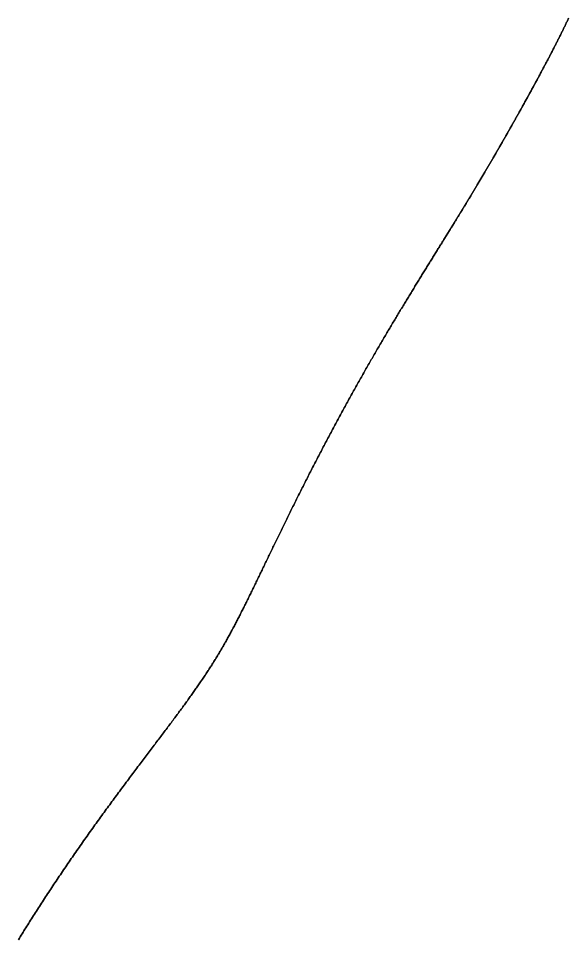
# Model space of a CAD drawing. Header units: inches. Extents: x 130170 to 284068, y 377793 to 804530.
# Drawn here: x 250210.6 to 250253.7, y 750987 to 751059.1 of the extents above; entities that cross this region are included whole.
import ezdxf

# ---------------------------------------------------------------- set-up
doc = ezdxf.new("R2010")
doc.units = ezdxf.units.IN
doc.header["$MEASUREMENT"] = 0
doc.layers.add('muni_il', color=7, linetype='Continuous')

msp = doc.modelspace()

# ---------------------------------------------------------------- linework, layer by layer
at = {"layer": 'muni_il'}
for points in [[(250253.652, 751059.154), (250253.623, 751059.091), (250253.593, 751059.029), (250253.563, 751058.966), (250253.533, 751058.903), (250253.503, 751058.841), (250253.473, 751058.778), (250253.442, 751058.715), (250253.412, 751058.652), (250253.382, 751058.589), (250253.351, 751058.526), (250253.32, 751058.463), (250253.289, 751058.4), (250253.259, 751058.337), (250253.228, 751058.274), (250253.196, 751058.211), (250253.165, 751058.148), (250253.134, 751058.084), (250253.103, 751058.021), (250253.071, 751057.957), (250253.04, 751057.894), (250253.008, 751057.83), (250252.976, 751057.767), (250252.945, 751057.703), (250252.913, 751057.64), (250252.881, 751057.576), (250252.849, 751057.512), (250252.816, 751057.448), (250252.784, 751057.384), (250252.752, 751057.32), (250252.719, 751057.257), (250252.687, 751057.193), (250252.654, 751057.128), (250252.622, 751057.064), (250252.589, 751057), (250252.556, 751056.936), (250252.523, 751056.872), (250252.49, 751056.807), (250252.457, 751056.743), (250252.424, 751056.679), (250252.391, 751056.614), (250252.357, 751056.55), (250252.324, 751056.485), (250252.29, 751056.421), (250252.257, 751056.356), (250252.223, 751056.291), (250252.189, 751056.226), (250252.156, 751056.162), (250252.122, 751056.097), (250252.088, 751056.032), (250252.054, 751055.967), (250252.02, 751055.902), (250251.986, 751055.837), (250251.951, 751055.772), (250251.917, 751055.707), (250251.883, 751055.642), (250251.848, 751055.577), (250251.814, 751055.512), (250251.779, 751055.446), (250251.745, 751055.381), (250251.71, 751055.316), (250251.675, 751055.25), (250251.64, 751055.185), (250251.605, 751055.119), (250251.57, 751055.054), (250251.535, 751054.988), (250251.5, 751054.923), (250251.465, 751054.857), (250251.43, 751054.792), (250251.395, 751054.726), (250251.36, 751054.66), (250251.324, 751054.595), (250251.289, 751054.529), (250251.253, 751054.463), (250251.218, 751054.397), (250251.182, 751054.331), (250251.147, 751054.266), (250251.111, 751054.2), (250251.075, 751054.134), (250251.039, 751054.068), (250251.003, 751054.002), (250250.968, 751053.936), (250250.932, 751053.869), (250250.896, 751053.803), (250250.86, 751053.737), (250250.823, 751053.671), (250250.787, 751053.605), (250250.751, 751053.539), (250250.715, 751053.473), (250250.679, 751053.406), (250250.642, 751053.34), (250250.606, 751053.274), (250250.57, 751053.208), (250250.533, 751053.141), (250250.497, 751053.075), (250250.46, 751053.009), (250250.424, 751052.942), (250250.387, 751052.876), (250250.35, 751052.809), (250250.314, 751052.743), (250250.277, 751052.677), (250250.24, 751052.61), (250250.203, 751052.544), (250250.167, 751052.477), (250250.13, 751052.411), (250250.093, 751052.344), (250250.056, 751052.278), (250250.019, 751052.211), (250249.982, 751052.145), (250249.945, 751052.078), (250249.908, 751052.012), (250249.871, 751051.945), (250249.834, 751051.878), (250249.797, 751051.812), (250249.759, 751051.745), (250249.722, 751051.679), (250249.685, 751051.612), (250249.648, 751051.546), (250249.61, 751051.479), (250249.573, 751051.413), (250249.536, 751051.346), (250249.498, 751051.279), (250249.461, 751051.213), (250249.423, 751051.146), (250249.386, 751051.08), (250249.348, 751051.013), (250249.311, 751050.946), (250249.273, 751050.88), (250249.236, 751050.813), (250249.198, 751050.747), (250249.161, 751050.68), (250249.123, 751050.614), (250249.085, 751050.547), (250249.048, 751050.481), (250249.01, 751050.414), (250248.972, 751050.348), (250248.934, 751050.281), (250248.897, 751050.215), (250248.859, 751050.148), (250248.821, 751050.082), (250248.783, 751050.015), (250248.745, 751049.949), (250248.707, 751049.882), (250248.669, 751049.816), (250248.632, 751049.749), (250248.593, 751049.683), (250248.556, 751049.616), (250248.518, 751049.55), (250248.48, 751049.484), (250248.441, 751049.417), (250248.403, 751049.351), (250248.365, 751049.284), (250248.327, 751049.218), (250248.289, 751049.152), (250248.251, 751049.085), (250248.213, 751049.019), (250248.175, 751048.953), (250248.136, 751048.887), (250248.098, 751048.82), (250248.06, 751048.754), (250248.021, 751048.688), (250247.983, 751048.622), (250247.945, 751048.555), (250247.906, 751048.489), (250247.868, 751048.423), (250247.83, 751048.357), (250247.791, 751048.29), (250247.753, 751048.224), (250247.714, 751048.158), (250247.676, 751048.092), (250247.637, 751048.026), (250247.599, 751047.96), (250247.56, 751047.894), (250247.522, 751047.827), (250247.483, 751047.761), (250247.444, 751047.695), (250247.406, 751047.629), (250247.367, 751047.563), (250247.328, 751047.497), (250247.29, 751047.431), (250247.251, 751047.365), (250247.212, 751047.299), (250247.173, 751047.233), (250247.134, 751047.167), (250247.095, 751047.101), (250247.056, 751047.035), (250247.017, 751046.968), (250246.978, 751046.903), (250246.939, 751046.836), (250246.9, 751046.77), (250246.861, 751046.704), (250246.822, 751046.638), (250246.783, 751046.572), (250246.743, 751046.506), (250246.704, 751046.44), (250246.665, 751046.374), (250246.626, 751046.308), (250246.586, 751046.242), (250246.547, 751046.176), (250246.507, 751046.109), (250246.468, 751046.043), (250246.428, 751045.977), (250246.389, 751045.911), (250246.349, 751045.845), (250246.31, 751045.778), (250246.27, 751045.712), (250246.23, 751045.646), (250246.19, 751045.58), (250246.15, 751045.513), (250246.11, 751045.447), (250246.071, 751045.38), (250246.031, 751045.314), (250245.99, 751045.248), (250245.95, 751045.181), (250245.91, 751045.114), (250245.87, 751045.048), (250245.83, 751044.981), (250245.789, 751044.915), (250245.749, 751044.848), (250245.708, 751044.781), (250245.668, 751044.714), (250245.627, 751044.647), (250245.587, 751044.58), (250245.546, 751044.513), (250245.505, 751044.446), (250245.464, 751044.379), (250245.423, 751044.312), (250245.383, 751044.245), (250245.341, 751044.178), (250245.3, 751044.11), (250245.259, 751044.043), (250245.218, 751043.975), (250245.177, 751043.908), (250245.135, 751043.84), (250245.094, 751043.772), (250245.052, 751043.704), (250245.01, 751043.636), (250244.969, 751043.568), (250244.927, 751043.5), (250244.885, 751043.432), (250244.843, 751043.364), (250244.801, 751043.295), (250244.759, 751043.227), (250244.717, 751043.158), (250244.674, 751043.089), (250244.632, 751043.021), (250244.589, 751042.952), (250244.547, 751042.883), (250244.504, 751042.813), (250244.461, 751042.744), (250244.418, 751042.675), (250244.376, 751042.605), (250244.332, 751042.535), (250244.289, 751042.465), (250244.246, 751042.395), (250244.203, 751042.325), (250244.159, 751042.255), (250244.116, 751042.185), (250244.072, 751042.114), (250244.028, 751042.043), (250243.984, 751041.972), (250243.94, 751041.901), (250243.896, 751041.83), (250243.852, 751041.759), (250243.808, 751041.687), (250243.763, 751041.615), (250243.719, 751041.543), (250243.674, 751041.471), (250243.629, 751041.399), (250243.584, 751041.327), (250243.539, 751041.254), (250243.494, 751041.181), (250243.449, 751041.108), (250243.403, 751041.035), (250243.358, 751040.962), (250243.312, 751040.888), (250243.266, 751040.814), (250243.22, 751040.74), (250243.174, 751040.666), (250243.128, 751040.592), (250243.082, 751040.517), (250243.036, 751040.442), (250242.989, 751040.367), (250242.942, 751040.292), (250242.895, 751040.216), (250242.849, 751040.14), (250242.801, 751040.064), (250242.754, 751039.988), (250242.707, 751039.911), (250242.659, 751039.835), (250242.612, 751039.758), (250242.564, 751039.68), (250242.516, 751039.603), (250242.468, 751039.525), (250242.42, 751039.447), (250242.371, 751039.369), (250242.323, 751039.29), (250242.274, 751039.211), (250242.225, 751039.132), (250242.176, 751039.053), (250242.127, 751038.973), (250242.078, 751038.894), (250242.029, 751038.813), (250241.979, 751038.733), (250241.929, 751038.652), (250241.88, 751038.571), (250241.83, 751038.49), (250241.78, 751038.408), (250241.729, 751038.326), (250241.679, 751038.244), (250241.628, 751038.162), (250241.577, 751038.079), (250241.527, 751037.996), (250241.476, 751037.912), (250241.424, 751037.829), (250241.373, 751037.745), (250241.322, 751037.66), (250241.27, 751037.576), (250241.218, 751037.491), (250241.166, 751037.405), (250241.114, 751037.32), (250241.062, 751037.234), (250241.009, 751037.148), (250240.957, 751037.061), (250240.904, 751036.974), (250240.851, 751036.887), (250240.798, 751036.799), (250240.745, 751036.712), (250240.692, 751036.623), (250240.638, 751036.535), (250240.585, 751036.446), (250240.531, 751036.357), (250240.477, 751036.267), (250240.423, 751036.178), (250240.369, 751036.087), (250240.314, 751035.997), (250240.26, 751035.906), (250240.205, 751035.815), (250240.15, 751035.723), (250240.096, 751035.631), (250240.04, 751035.539), (250239.985, 751035.447), (250239.93, 751035.354), (250239.874, 751035.261), (250239.819, 751035.167), (250239.763, 751035.073), (250239.707, 751034.979), (250239.651, 751034.884), (250239.595, 751034.789), (250239.538, 751034.694), (250239.482, 751034.599), (250239.425, 751034.503), (250239.368, 751034.406), (250239.311, 751034.31), (250239.254, 751034.213), (250239.197, 751034.115), (250239.14, 751034.018), (250239.082, 751033.92), (250239.025, 751033.822), (250238.967, 751033.723), (250238.91, 751033.624), (250238.852, 751033.525), (250238.794, 751033.425), (250238.736, 751033.325), (250238.677, 751033.225), (250238.619, 751033.125), (250238.561, 751033.024), (250238.502, 751032.922), (250238.443, 751032.821), (250238.384, 751032.719), (250238.326, 751032.617), (250238.267, 751032.514), (250238.207, 751032.412), (250238.148, 751032.308), (250238.089, 751032.205), (250238.03, 751032.101), (250237.97, 751031.997), (250237.911, 751031.893), (250237.851, 751031.788), (250237.791, 751031.683), (250237.731, 751031.578), (250237.671, 751031.473), (250237.611, 751031.367), (250237.551, 751031.261), (250237.491, 751031.155), (250237.431, 751031.048), (250237.371, 751030.941), (250237.31, 751030.834), (250237.25, 751030.727), (250237.189, 751030.619), (250237.129, 751030.511), (250237.068, 751030.403), (250237.008, 751030.294), (250236.947, 751030.185), (250236.886, 751030.077), (250236.826, 751029.967), (250236.765, 751029.858), (250236.704, 751029.748), (250236.643, 751029.638), (250236.582, 751029.528), (250236.521, 751029.418), (250236.46, 751029.308), (250236.399, 751029.197), (250236.338, 751029.086), (250236.277, 751028.975), (250236.216, 751028.863), (250236.155, 751028.752), (250236.094, 751028.64), (250236.032, 751028.528), (250235.971, 751028.416), (250235.91, 751028.304), (250235.849, 751028.191), (250235.788, 751028.079), (250235.727, 751027.966), (250235.666, 751027.853), (250235.605, 751027.74), (250235.544, 751027.627), (250235.482, 751027.514), (250235.421, 751027.4), (250235.36, 751027.287), (250235.299, 751027.173), (250235.239, 751027.059), (250235.178, 751026.945), (250235.117, 751026.831), (250235.056, 751026.717), (250234.995, 751026.603), (250234.934, 751026.489), (250234.874, 751026.374), (250234.813, 751026.26), (250234.752, 751026.145), (250234.692, 751026.031), (250234.631, 751025.916), (250234.571, 751025.802), (250234.51, 751025.687), (250234.45, 751025.572), (250234.39, 751025.457), (250234.33, 751025.342), (250234.27, 751025.228), (250234.21, 751025.113), (250234.15, 751024.998), (250234.09, 751024.883), (250234.031, 751024.768), (250233.971, 751024.653), (250233.911, 751024.539), (250233.852, 751024.424), (250233.793, 751024.309), (250233.733, 751024.194), (250233.674, 751024.08), (250233.615, 751023.965), (250233.556, 751023.851), (250233.498, 751023.736), (250233.439, 751023.622), (250233.38, 751023.507), (250233.322, 751023.393), (250233.264, 751023.279), (250233.206, 751023.165), (250233.148, 751023.051), (250233.09, 751022.937), (250233.032, 751022.823), (250232.975, 751022.709), (250232.917, 751022.596), (250232.86, 751022.482), (250232.803, 751022.369), (250232.746, 751022.256), (250232.689, 751022.143), (250232.632, 751022.03), (250232.575, 751021.918), (250232.519, 751021.805), (250232.463, 751021.693), (250232.407, 751021.58), (250232.351, 751021.468), (250232.295, 751021.357), (250232.239, 751021.245), (250232.184, 751021.134), (250232.129, 751021.023), (250232.074, 751020.912), (250232.019, 751020.801), (250231.964, 751020.69), (250231.91, 751020.58), (250231.855, 751020.47), (250231.801, 751020.36), (250231.747, 751020.251), (250231.693, 751020.141), (250231.639, 751020.032), (250231.586, 751019.924), (250231.533, 751019.815), (250231.48, 751019.707), (250231.427, 751019.599), (250231.374, 751019.491), (250231.321, 751019.384), (250231.269, 751019.277), (250231.217, 751019.17), (250231.165, 751019.063), (250231.113, 751018.957), (250231.062, 751018.851), (250231.01, 751018.746), (250230.959, 751018.64), (250230.908, 751018.535), (250230.858, 751018.431), (250230.807, 751018.326), (250230.757, 751018.222), (250230.706, 751018.119), (250230.656, 751018.015), (250230.607, 751017.913), (250230.557, 751017.81), (250230.508, 751017.708), (250230.459, 751017.606), (250230.41, 751017.504), (250230.361, 751017.403), (250230.312, 751017.302), (250230.264, 751017.202), (250230.215, 751017.102), (250230.167, 751017.002), (250230.12, 751016.903), (250230.072, 751016.804), (250230.024, 751016.705), (250229.977, 751016.607), (250229.93, 751016.509), (250229.883, 751016.411), (250229.836, 751016.314), (250229.79, 751016.218), (250229.744, 751016.121), (250229.697, 751016.026), (250229.651, 751015.93), (250229.606, 751015.835), (250229.56, 751015.74), (250229.515, 751015.646), (250229.469, 751015.552), (250229.424, 751015.458), (250229.379, 751015.365), (250229.334, 751015.272), (250229.29, 751015.18), (250229.245, 751015.088), (250229.201, 751014.997), (250229.157, 751014.905), (250229.113, 751014.815), (250229.069, 751014.724), (250229.026, 751014.634), (250228.982, 751014.545), (250228.939, 751014.455), (250228.896, 751014.367), (250228.852, 751014.278), (250228.809, 751014.19), (250228.767, 751014.102), (250228.724, 751014.015), (250228.681, 751013.928), (250228.639, 751013.842), (250228.597, 751013.756), (250228.554, 751013.67), (250228.512, 751013.585), (250228.47, 751013.5), (250228.429, 751013.415), (250228.387, 751013.331), (250228.345, 751013.247), (250228.304, 751013.163), (250228.262, 751013.08), (250228.221, 751012.997), (250228.179, 751012.915), (250228.138, 751012.833), (250228.097, 751012.751), (250228.056, 751012.67), (250228.015, 751012.589), (250227.974, 751012.508), (250227.933, 751012.427), (250227.892, 751012.347), (250227.851, 751012.267), (250227.81, 751012.188), (250227.77, 751012.109), (250227.729, 751012.03), (250227.688, 751011.951), (250227.648, 751011.873), (250227.607, 751011.795), (250227.566, 751011.717), (250227.526, 751011.64), (250227.485, 751011.563), (250227.445, 751011.486), (250227.404, 751011.41), (250227.363, 751011.333), (250227.323, 751011.257), (250227.282, 751011.181), (250227.241, 751011.106), (250227.201, 751011.03), (250227.16, 751010.955), (250227.119, 751010.88), (250227.078, 751010.806), (250227.037, 751010.731), (250226.996, 751010.657), (250226.955, 751010.583), (250226.914, 751010.509), (250226.873, 751010.435), (250226.832, 751010.361), (250226.79, 751010.288), (250226.749, 751010.215), (250226.707, 751010.141), (250226.666, 751010.068), (250226.624, 751009.996), (250226.582, 751009.923), (250226.54, 751009.85), (250226.498, 751009.778), (250226.455, 751009.705), (250226.413, 751009.633), (250226.37, 751009.56), (250226.328, 751009.488), (250226.285, 751009.416), (250226.242, 751009.344), (250226.198, 751009.272), (250226.155, 751009.2), (250226.111, 751009.128), (250226.067, 751009.056), (250226.023, 751008.984), (250225.979, 751008.912), (250225.935, 751008.84), (250225.89, 751008.768), (250225.845, 751008.696), (250225.8, 751008.624), (250225.755, 751008.552), (250225.709, 751008.48), (250225.663, 751008.408), (250225.617, 751008.336), (250225.571, 751008.264), (250225.524, 751008.191), (250225.478, 751008.119), (250225.431, 751008.046), (250225.383, 751007.973), (250225.335, 751007.9), (250225.287, 751007.827), (250225.239, 751007.754), (250225.191, 751007.681), (250225.142, 751007.607), (250225.093, 751007.534), (250225.043, 751007.46), (250224.993, 751007.386), (250224.943, 751007.312), (250224.893, 751007.237), (250224.842, 751007.163), (250224.791, 751007.088), (250224.739, 751007.013), (250224.687, 751006.938), (250224.635, 751006.862), (250224.582, 751006.786), (250224.529, 751006.71), (250224.476, 751006.634), (250224.422, 751006.557), (250224.368, 751006.48), (250224.314, 751006.403), (250224.259, 751006.325), (250224.204, 751006.247), (250224.148, 751006.169), (250224.092, 751006.09), (250224.036, 751006.011), (250223.979, 751005.932), (250223.922, 751005.852), (250223.864, 751005.772), (250223.806, 751005.692), (250223.747, 751005.611), (250223.688, 751005.53), (250223.629, 751005.448), (250223.569, 751005.366), (250223.509, 751005.284), (250223.448, 751005.201), (250223.387, 751005.118), (250223.326, 751005.034), (250223.264, 751004.95), (250223.201, 751004.865), (250223.139, 751004.78), (250223.075, 751004.695), (250223.012, 751004.609), (250222.947, 751004.522), (250222.883, 751004.435), (250222.818, 751004.348), (250222.752, 751004.26), (250222.686, 751004.172), (250222.62, 751004.083), (250222.553, 751003.993), (250222.486, 751003.903), (250222.418, 751003.813), (250222.35, 751003.722), (250222.281, 751003.631), (250222.212, 751003.539), (250222.142, 751003.446), (250222.072, 751003.353), (250222.002, 751003.26), (250221.931, 751003.165), (250221.86, 751003.071), (250221.788, 751002.976), (250221.716, 751002.88), (250221.643, 751002.784), (250221.57, 751002.687), (250221.496, 751002.589), (250221.422, 751002.491), (250221.348, 751002.393), (250221.273, 751002.294), (250221.198, 751002.195), (250221.122, 751002.094), (250221.046, 751001.994), (250220.969, 751001.893), (250220.893, 751001.791), (250220.815, 751001.688), (250220.737, 751001.586), (250220.659, 751001.482), (250220.581, 751001.378), (250220.502, 751001.274), (250220.423, 751001.169), (250220.343, 751001.063), (250220.263, 751000.957), (250220.183, 751000.85), (250220.102, 751000.743), (250220.021, 751000.635), (250219.939, 751000.527), (250219.858, 751000.418), (250219.775, 751000.309), (250219.693, 751000.199), (250219.61, 751000.089), (250219.527, 750999.978), (250219.444, 750999.866), (250219.36, 750999.755), (250219.276, 750999.642), (250219.192, 750999.529), (250219.107, 750999.416), (250219.022, 750999.302), (250218.937, 750999.188), (250218.852, 750999.073), (250218.766, 750998.958), (250218.681, 750998.842), (250218.594, 750998.726), (250218.508, 750998.61), (250218.422, 750998.493), (250218.335, 750998.376), (250218.248, 750998.258), (250218.161, 750998.14), (250218.073, 750998.021), (250217.986, 750997.902), (250217.898, 750997.783), (250217.811, 750997.663), (250217.723, 750997.543), (250217.635, 750997.423), (250217.547, 750997.302), (250217.458, 750997.181), (250217.37, 750997.059), (250217.281, 750996.938), (250217.193, 750996.816), (250217.104, 750996.693), (250217.015, 750996.571), (250216.927, 750996.448), (250216.838, 750996.324), (250216.749, 750996.201), (250216.66, 750996.077), (250216.571, 750995.953), (250216.482, 750995.829), (250216.394, 750995.705), (250216.305, 750995.58), (250216.216, 750995.456), (250216.127, 750995.331), (250216.038, 750995.206), (250215.95, 750995.08), (250215.861, 750994.955), (250215.772, 750994.83), (250215.684, 750994.704), (250215.595, 750994.578), (250215.507, 750994.452), (250215.419, 750994.327), (250215.331, 750994.201), (250215.243, 750994.074), (250215.155, 750993.948), (250215.067, 750993.822), (250214.98, 750993.696), (250214.892, 750993.57), (250214.805, 750993.443), (250214.718, 750993.317), (250214.631, 750993.191), (250214.545, 750993.065), (250214.458, 750992.939), (250214.372, 750992.812), (250214.286, 750992.686), (250214.2, 750992.56), (250214.115, 750992.434), (250214.03, 750992.308), (250213.945, 750992.183), (250213.86, 750992.057), (250213.775, 750991.931), (250213.691, 750991.806), (250213.607, 750991.681), (250213.523, 750991.556), (250213.44, 750991.43), (250213.357, 750991.306), (250213.274, 750991.181), (250213.191, 750991.056), (250213.109, 750990.932), (250213.027, 750990.808), (250212.946, 750990.684), (250212.864, 750990.56), (250212.783, 750990.436), (250212.703, 750990.313), (250212.622, 750990.19), (250212.542, 750990.067), (250212.463, 750989.944), (250212.383, 750989.822), (250212.304, 750989.7), (250212.226, 750989.578), (250212.147, 750989.457), (250212.069, 750989.335), (250211.992, 750989.214), (250211.915, 750989.093), (250211.838, 750988.973), (250211.761, 750988.852), (250211.685, 750988.732), (250211.609, 750988.613), (250211.533, 750988.493), (250211.458, 750988.374), (250211.383, 750988.255), (250211.308, 750988.137), (250211.234, 750988.018), (250211.16, 750987.9), (250211.086, 750987.783), (250211.013, 750987.665), (250210.94, 750987.548), (250210.867, 750987.432), (250210.794, 750987.315), (250210.722, 750987.199), (250210.65, 750987.083), (250210.579, 750986.967)], [(250210.579, 750986.967), (250210.65, 750987.083), (250210.722, 750987.199), (250210.794, 750987.315), (250210.867, 750987.432), (250210.94, 750987.548), (250211.013, 750987.665), (250211.086, 750987.783), (250211.16, 750987.9), (250211.234, 750988.018), (250211.308, 750988.137), (250211.383, 750988.255), (250211.458, 750988.374), (250211.533, 750988.493), (250211.609, 750988.613), (250211.685, 750988.732), (250211.761, 750988.852), (250211.838, 750988.973), (250211.915, 750989.093), (250211.992, 750989.214), (250212.069, 750989.335), (250212.147, 750989.457), (250212.226, 750989.578), (250212.304, 750989.7), (250212.383, 750989.822), (250212.463, 750989.944), (250212.542, 750990.067), (250212.622, 750990.19), (250212.703, 750990.313), (250212.783, 750990.436), (250212.864, 750990.56), (250212.946, 750990.684), (250213.027, 750990.808), (250213.109, 750990.932), (250213.191, 750991.056), (250213.274, 750991.181), (250213.357, 750991.306), (250213.44, 750991.43), (250213.523, 750991.556), (250213.607, 750991.681), (250213.691, 750991.806), (250213.775, 750991.931), (250213.86, 750992.057), (250213.945, 750992.183), (250214.03, 750992.308), (250214.115, 750992.434), (250214.2, 750992.56), (250214.286, 750992.686), (250214.372, 750992.812), (250214.458, 750992.939), (250214.545, 750993.065), (250214.631, 750993.191), (250214.718, 750993.317), (250214.805, 750993.443), (250214.892, 750993.57), (250214.98, 750993.696), (250215.067, 750993.822), (250215.155, 750993.948), (250215.243, 750994.074), (250215.331, 750994.201), (250215.419, 750994.327), (250215.507, 750994.452), (250215.595, 750994.578), (250215.684, 750994.704), (250215.772, 750994.83), (250215.861, 750994.955), (250215.95, 750995.08), (250216.038, 750995.206), (250216.127, 750995.331), (250216.216, 750995.456), (250216.305, 750995.58), (250216.394, 750995.705), (250216.482, 750995.829), (250216.571, 750995.953), (250216.66, 750996.077), (250216.749, 750996.201), (250216.838, 750996.324), (250216.927, 750996.448), (250217.015, 750996.571), (250217.104, 750996.693), (250217.193, 750996.816), (250217.281, 750996.938), (250217.37, 750997.059), (250217.458, 750997.181), (250217.547, 750997.302), (250217.635, 750997.423), (250217.723, 750997.543), (250217.811, 750997.663), (250217.898, 750997.783), (250217.986, 750997.902), (250218.073, 750998.021), (250218.161, 750998.14), (250218.248, 750998.258), (250218.335, 750998.376), (250218.422, 750998.493), (250218.508, 750998.61), (250218.594, 750998.726), (250218.681, 750998.842), (250218.766, 750998.958), (250218.852, 750999.073), (250218.937, 750999.188), (250219.022, 750999.302), (250219.107, 750999.416), (250219.192, 750999.529), (250219.276, 750999.642), (250219.36, 750999.755), (250219.444, 750999.866), (250219.527, 750999.978), (250219.61, 751000.089), (250219.693, 751000.199), (250219.775, 751000.309), (250219.858, 751000.418), (250219.939, 751000.527), (250220.021, 751000.635), (250220.102, 751000.743), (250220.183, 751000.85), (250220.263, 751000.957), (250220.343, 751001.063), (250220.423, 751001.169), (250220.502, 751001.274), (250220.581, 751001.378), (250220.659, 751001.482), (250220.737, 751001.586), (250220.815, 751001.688), (250220.893, 751001.791), (250220.969, 751001.893), (250221.046, 751001.994), (250221.122, 751002.094), (250221.198, 751002.195), (250221.273, 751002.294), (250221.348, 751002.393), (250221.422, 751002.491), (250221.496, 751002.589), (250221.57, 751002.687), (250221.643, 751002.784), (250221.716, 751002.88), (250221.788, 751002.976), (250221.86, 751003.071), (250221.931, 751003.165), (250222.002, 751003.26), (250222.072, 751003.353), (250222.142, 751003.446), (250222.212, 751003.539), (250222.281, 751003.631), (250222.35, 751003.722), (250222.418, 751003.813), (250222.486, 751003.903), (250222.553, 751003.993), (250222.62, 751004.083), (250222.686, 751004.172), (250222.752, 751004.26), (250222.818, 751004.348), (250222.883, 751004.435), (250222.947, 751004.522), (250223.012, 751004.609), (250223.075, 751004.695), (250223.139, 751004.78), (250223.201, 751004.865), (250223.264, 751004.95), (250223.326, 751005.034), (250223.387, 751005.118), (250223.448, 751005.201), (250223.509, 751005.284), (250223.569, 751005.366), (250223.629, 751005.448), (250223.688, 751005.53), (250223.747, 751005.611), (250223.806, 751005.692), (250223.864, 751005.772), (250223.922, 751005.852), (250223.979, 751005.932), (250224.036, 751006.011), (250224.092, 751006.09), (250224.148, 751006.169), (250224.204, 751006.247), (250224.259, 751006.325), (250224.314, 751006.403), (250224.368, 751006.48), (250224.422, 751006.557), (250224.476, 751006.634), (250224.529, 751006.71), (250224.582, 751006.786), (250224.635, 751006.862), (250224.687, 751006.938), (250224.739, 751007.013), (250224.791, 751007.088), (250224.842, 751007.163), (250224.893, 751007.237), (250224.943, 751007.312), (250224.993, 751007.386), (250225.043, 751007.46), (250225.093, 751007.534), (250225.142, 751007.607), (250225.191, 751007.681), (250225.239, 751007.754), (250225.287, 751007.827), (250225.335, 751007.9), (250225.383, 751007.973), (250225.431, 751008.046), (250225.478, 751008.119), (250225.524, 751008.191), (250225.571, 751008.264), (250225.617, 751008.336), (250225.663, 751008.408), (250225.709, 751008.48), (250225.755, 751008.552), (250225.8, 751008.624), (250225.845, 751008.696), (250225.89, 751008.768), (250225.935, 751008.84), (250225.979, 751008.912), (250226.023, 751008.984), (250226.067, 751009.056), (250226.111, 751009.128), (250226.155, 751009.2), (250226.198, 751009.272), (250226.242, 751009.344), (250226.285, 751009.416), (250226.328, 751009.488), (250226.37, 751009.56), (250226.413, 751009.633), (250226.455, 751009.705), (250226.498, 751009.778), (250226.54, 751009.85), (250226.582, 751009.923), (250226.624, 751009.996), (250226.666, 751010.068), (250226.707, 751010.141), (250226.749, 751010.215), (250226.79, 751010.288), (250226.832, 751010.361), (250226.873, 751010.435), (250226.914, 751010.509), (250226.955, 751010.583), (250226.996, 751010.657), (250227.037, 751010.731), (250227.078, 751010.806), (250227.119, 751010.88), (250227.16, 751010.955), (250227.201, 751011.03), (250227.241, 751011.106), (250227.282, 751011.181), (250227.323, 751011.257), (250227.363, 751011.333), (250227.404, 751011.41), (250227.445, 751011.486), (250227.485, 751011.563), (250227.526, 751011.64), (250227.566, 751011.717), (250227.607, 751011.795), (250227.648, 751011.873), (250227.688, 751011.951), (250227.729, 751012.03), (250227.77, 751012.109), (250227.81, 751012.188), (250227.851, 751012.267), (250227.892, 751012.347), (250227.933, 751012.427), (250227.974, 751012.508), (250228.015, 751012.589), (250228.056, 751012.67), (250228.097, 751012.751), (250228.138, 751012.833), (250228.179, 751012.915), (250228.221, 751012.997), (250228.262, 751013.08), (250228.304, 751013.163), (250228.345, 751013.247), (250228.387, 751013.331), (250228.429, 751013.415), (250228.47, 751013.5), (250228.512, 751013.585), (250228.554, 751013.67), (250228.597, 751013.756), (250228.639, 751013.842), (250228.681, 751013.928), (250228.724, 751014.015), (250228.767, 751014.102), (250228.809, 751014.19), (250228.852, 751014.278), (250228.896, 751014.367), (250228.939, 751014.455), (250228.982, 751014.545), (250229.026, 751014.634), (250229.069, 751014.724), (250229.113, 751014.815), (250229.157, 751014.905), (250229.201, 751014.997), (250229.245, 751015.088), (250229.29, 751015.18), (250229.334, 751015.272), (250229.379, 751015.365), (250229.424, 751015.458), (250229.469, 751015.552), (250229.515, 751015.646), (250229.56, 751015.74), (250229.606, 751015.835), (250229.651, 751015.93), (250229.697, 751016.026), (250229.744, 751016.121), (250229.79, 751016.218), (250229.836, 751016.314), (250229.883, 751016.411), (250229.93, 751016.509), (250229.977, 751016.607), (250230.024, 751016.705), (250230.072, 751016.804), (250230.12, 751016.903), (250230.167, 751017.002), (250230.215, 751017.102), (250230.264, 751017.202), (250230.312, 751017.302), (250230.361, 751017.403), (250230.41, 751017.504), (250230.459, 751017.606), (250230.508, 751017.708), (250230.557, 751017.81), (250230.607, 751017.913), (250230.656, 751018.015), (250230.706, 751018.119), (250230.757, 751018.222), (250230.807, 751018.326), (250230.858, 751018.431), (250230.908, 751018.535), (250230.959, 751018.64), (250231.01, 751018.746), (250231.062, 751018.851), (250231.113, 751018.957), (250231.165, 751019.063), (250231.217, 751019.17), (250231.269, 751019.277), (250231.321, 751019.384), (250231.374, 751019.491), (250231.427, 751019.599), (250231.48, 751019.707), (250231.533, 751019.815), (250231.586, 751019.924), (250231.639, 751020.032), (250231.693, 751020.141), (250231.747, 751020.251), (250231.801, 751020.36), (250231.855, 751020.47), (250231.91, 751020.58), (250231.964, 751020.69), (250232.019, 751020.801), (250232.074, 751020.912), (250232.129, 751021.023), (250232.184, 751021.134), (250232.239, 751021.245), (250232.295, 751021.357), (250232.351, 751021.468), (250232.407, 751021.58), (250232.463, 751021.693), (250232.519, 751021.805), (250232.575, 751021.918), (250232.632, 751022.03), (250232.689, 751022.143), (250232.746, 751022.256), (250232.803, 751022.369), (250232.86, 751022.482), (250232.917, 751022.596), (250232.975, 751022.709), (250233.032, 751022.823), (250233.09, 751022.937), (250233.148, 751023.051), (250233.206, 751023.165), (250233.264, 751023.279), (250233.322, 751023.393), (250233.38, 751023.507), (250233.439, 751023.622), (250233.498, 751023.736), (250233.556, 751023.851), (250233.615, 751023.965), (250233.674, 751024.08), (250233.733, 751024.194), (250233.793, 751024.309), (250233.852, 751024.424), (250233.911, 751024.539), (250233.971, 751024.653), (250234.031, 751024.768), (250234.09, 751024.883), (250234.15, 751024.998), (250234.21, 751025.113), (250234.27, 751025.228), (250234.33, 751025.342), (250234.39, 751025.457), (250234.45, 751025.572), (250234.51, 751025.687), (250234.571, 751025.802), (250234.631, 751025.916), (250234.692, 751026.031), (250234.752, 751026.145), (250234.813, 751026.26), (250234.874, 751026.374), (250234.934, 751026.489), (250234.995, 751026.603), (250235.056, 751026.717), (250235.117, 751026.831), (250235.178, 751026.945), (250235.239, 751027.059), (250235.299, 751027.173), (250235.36, 751027.287), (250235.421, 751027.4), (250235.482, 751027.514), (250235.544, 751027.627), (250235.605, 751027.74), (250235.666, 751027.853), (250235.727, 751027.966), (250235.788, 751028.079), (250235.849, 751028.191), (250235.91, 751028.304), (250235.971, 751028.416), (250236.032, 751028.528), (250236.094, 751028.64), (250236.155, 751028.752), (250236.216, 751028.863), (250236.277, 751028.975), (250236.338, 751029.086), (250236.399, 751029.197), (250236.46, 751029.308), (250236.521, 751029.418), (250236.582, 751029.528), (250236.643, 751029.638), (250236.704, 751029.748), (250236.765, 751029.858), (250236.826, 751029.967), (250236.886, 751030.077), (250236.947, 751030.185), (250237.008, 751030.294), (250237.068, 751030.403), (250237.129, 751030.511), (250237.189, 751030.619), (250237.25, 751030.727), (250237.31, 751030.834), (250237.371, 751030.941), (250237.431, 751031.048), (250237.491, 751031.155), (250237.551, 751031.261), (250237.611, 751031.367), (250237.671, 751031.473), (250237.731, 751031.578), (250237.791, 751031.683), (250237.851, 751031.788), (250237.911, 751031.893), (250237.97, 751031.997), (250238.03, 751032.101), (250238.089, 751032.205), (250238.148, 751032.308), (250238.207, 751032.412), (250238.267, 751032.514), (250238.326, 751032.617), (250238.384, 751032.719), (250238.443, 751032.821), (250238.502, 751032.922), (250238.561, 751033.024), (250238.619, 751033.125), (250238.677, 751033.225), (250238.736, 751033.325), (250238.794, 751033.425), (250238.852, 751033.525), (250238.91, 751033.624), (250238.967, 751033.723), (250239.025, 751033.822), (250239.082, 751033.92), (250239.14, 751034.018), (250239.197, 751034.115), (250239.254, 751034.213), (250239.311, 751034.31), (250239.368, 751034.406), (250239.425, 751034.503), (250239.482, 751034.599), (250239.538, 751034.694), (250239.595, 751034.789), (250239.651, 751034.884), (250239.707, 751034.979), (250239.763, 751035.073), (250239.819, 751035.167), (250239.874, 751035.261), (250239.93, 751035.354), (250239.985, 751035.447), (250240.04, 751035.539), (250240.096, 751035.631), (250240.15, 751035.723), (250240.205, 751035.815), (250240.26, 751035.906), (250240.314, 751035.997), (250240.369, 751036.087), (250240.423, 751036.178), (250240.477, 751036.267), (250240.531, 751036.357), (250240.585, 751036.446), (250240.638, 751036.535), (250240.692, 751036.623), (250240.745, 751036.712), (250240.798, 751036.799), (250240.851, 751036.887), (250240.904, 751036.974), (250240.957, 751037.061), (250241.009, 751037.148), (250241.062, 751037.234), (250241.114, 751037.32), (250241.166, 751037.405), (250241.218, 751037.491), (250241.27, 751037.576), (250241.322, 751037.66), (250241.373, 751037.745), (250241.424, 751037.829), (250241.476, 751037.912), (250241.527, 751037.996), (250241.577, 751038.079), (250241.628, 751038.162), (250241.679, 751038.244), (250241.729, 751038.326), (250241.78, 751038.408), (250241.83, 751038.49), (250241.88, 751038.571), (250241.929, 751038.652), (250241.979, 751038.733), (250242.029, 751038.813), (250242.078, 751038.894), (250242.127, 751038.973), (250242.176, 751039.053), (250242.225, 751039.132), (250242.274, 751039.211), (250242.323, 751039.29), (250242.371, 751039.369), (250242.42, 751039.447), (250242.468, 751039.525), (250242.516, 751039.603), (250242.564, 751039.68), (250242.612, 751039.758), (250242.659, 751039.835), (250242.707, 751039.911), (250242.754, 751039.988), (250242.801, 751040.064), (250242.849, 751040.14), (250242.895, 751040.216), (250242.942, 751040.292), (250242.989, 751040.367), (250243.036, 751040.442), (250243.082, 751040.517), (250243.128, 751040.592), (250243.174, 751040.666), (250243.22, 751040.74), (250243.266, 751040.814), (250243.312, 751040.888), (250243.358, 751040.962), (250243.403, 751041.035), (250243.449, 751041.108), (250243.494, 751041.181), (250243.539, 751041.254), (250243.584, 751041.327), (250243.629, 751041.399), (250243.674, 751041.471), (250243.719, 751041.543), (250243.763, 751041.615), (250243.808, 751041.687), (250243.852, 751041.759), (250243.896, 751041.83), (250243.94, 751041.901), (250243.984, 751041.972), (250244.028, 751042.043), (250244.072, 751042.114), (250244.116, 751042.185), (250244.159, 751042.255), (250244.203, 751042.325), (250244.246, 751042.395), (250244.289, 751042.465), (250244.332, 751042.535), (250244.376, 751042.605), (250244.418, 751042.675), (250244.461, 751042.744), (250244.504, 751042.813), (250244.547, 751042.883), (250244.589, 751042.952), (250244.632, 751043.021), (250244.674, 751043.089), (250244.717, 751043.158), (250244.759, 751043.227), (250244.801, 751043.295), (250244.843, 751043.364), (250244.885, 751043.432), (250244.927, 751043.5), (250244.969, 751043.568), (250245.01, 751043.636), (250245.052, 751043.704), (250245.094, 751043.772), (250245.135, 751043.84), (250245.177, 751043.908), (250245.218, 751043.975), (250245.259, 751044.043), (250245.3, 751044.11), (250245.341, 751044.178), (250245.383, 751044.245), (250245.423, 751044.312), (250245.464, 751044.379), (250245.505, 751044.446), (250245.546, 751044.513), (250245.587, 751044.58), (250245.627, 751044.647), (250245.668, 751044.714), (250245.708, 751044.781), (250245.749, 751044.848), (250245.789, 751044.915), (250245.83, 751044.981), (250245.87, 751045.048), (250245.91, 751045.114), (250245.95, 751045.181), (250245.99, 751045.248), (250246.031, 751045.314), (250246.071, 751045.38), (250246.11, 751045.447), (250246.15, 751045.513), (250246.19, 751045.58), (250246.23, 751045.646), (250246.27, 751045.712), (250246.31, 751045.778), (250246.349, 751045.845), (250246.389, 751045.911), (250246.428, 751045.977), (250246.468, 751046.043), (250246.507, 751046.109), (250246.547, 751046.176), (250246.586, 751046.242), (250246.626, 751046.308), (250246.665, 751046.374), (250246.704, 751046.44), (250246.743, 751046.506), (250246.783, 751046.572), (250246.822, 751046.638), (250246.861, 751046.704), (250246.9, 751046.77), (250246.939, 751046.836), (250246.978, 751046.903), (250247.017, 751046.968), (250247.056, 751047.035), (250247.095, 751047.101), (250247.134, 751047.167), (250247.173, 751047.233), (250247.212, 751047.299), (250247.251, 751047.365), (250247.29, 751047.431), (250247.328, 751047.497), (250247.367, 751047.563), (250247.406, 751047.629), (250247.444, 751047.695), (250247.483, 751047.761), (250247.522, 751047.827), (250247.56, 751047.894), (250247.599, 751047.96), (250247.637, 751048.026), (250247.676, 751048.092), (250247.714, 751048.158), (250247.753, 751048.224), (250247.791, 751048.29), (250247.83, 751048.357), (250247.868, 751048.423), (250247.906, 751048.489), (250247.945, 751048.555), (250247.983, 751048.622), (250248.021, 751048.688), (250248.06, 751048.754), (250248.098, 751048.82), (250248.136, 751048.887), (250248.175, 751048.953), (250248.213, 751049.019), (250248.251, 751049.085), (250248.289, 751049.152), (250248.327, 751049.218), (250248.365, 751049.284), (250248.403, 751049.351), (250248.441, 751049.417), (250248.48, 751049.484), (250248.518, 751049.55), (250248.556, 751049.616), (250248.593, 751049.683), (250248.632, 751049.749), (250248.669, 751049.816), (250248.707, 751049.882), (250248.745, 751049.949), (250248.783, 751050.015), (250248.821, 751050.082), (250248.859, 751050.148), (250248.897, 751050.215), (250248.934, 751050.281), (250248.972, 751050.348), (250249.01, 751050.414), (250249.048, 751050.481), (250249.085, 751050.547), (250249.123, 751050.614), (250249.161, 751050.68), (250249.198, 751050.747), (250249.236, 751050.813), (250249.273, 751050.88), (250249.311, 751050.946), (250249.348, 751051.013), (250249.386, 751051.08), (250249.423, 751051.146), (250249.461, 751051.213), (250249.498, 751051.279), (250249.536, 751051.346), (250249.573, 751051.413), (250249.61, 751051.479), (250249.648, 751051.546), (250249.685, 751051.612), (250249.722, 751051.679), (250249.759, 751051.745), (250249.797, 751051.812), (250249.834, 751051.878), (250249.871, 751051.945), (250249.908, 751052.012), (250249.945, 751052.078), (250249.982, 751052.145), (250250.019, 751052.211), (250250.056, 751052.278), (250250.093, 751052.344), (250250.13, 751052.411), (250250.167, 751052.477), (250250.203, 751052.544), (250250.24, 751052.61), (250250.277, 751052.677), (250250.314, 751052.743), (250250.35, 751052.809), (250250.387, 751052.876), (250250.424, 751052.942), (250250.46, 751053.009), (250250.497, 751053.075), (250250.533, 751053.141), (250250.57, 751053.208), (250250.606, 751053.274), (250250.642, 751053.34), (250250.679, 751053.406), (250250.715, 751053.473), (250250.751, 751053.539), (250250.787, 751053.605), (250250.823, 751053.671), (250250.86, 751053.737), (250250.896, 751053.803), (250250.932, 751053.869), (250250.968, 751053.936), (250251.003, 751054.002), (250251.039, 751054.068), (250251.075, 751054.134), (250251.111, 751054.2), (250251.147, 751054.266), (250251.182, 751054.331), (250251.218, 751054.397), (250251.253, 751054.463), (250251.289, 751054.529), (250251.324, 751054.595), (250251.36, 751054.66), (250251.395, 751054.726), (250251.43, 751054.792), (250251.465, 751054.857), (250251.5, 751054.923), (250251.535, 751054.988), (250251.57, 751055.054), (250251.605, 751055.119), (250251.64, 751055.185), (250251.675, 751055.25), (250251.71, 751055.316), (250251.745, 751055.381), (250251.779, 751055.446), (250251.814, 751055.512), (250251.848, 751055.577), (250251.883, 751055.642), (250251.917, 751055.707), (250251.951, 751055.772), (250251.986, 751055.837), (250252.02, 751055.902), (250252.054, 751055.967), (250252.088, 751056.032), (250252.122, 751056.097), (250252.156, 751056.162), (250252.189, 751056.226), (250252.223, 751056.291), (250252.257, 751056.356), (250252.29, 751056.421), (250252.324, 751056.485), (250252.357, 751056.55), (250252.391, 751056.614), (250252.424, 751056.679), (250252.457, 751056.743), (250252.49, 751056.807), (250252.523, 751056.872), (250252.556, 751056.936), (250252.589, 751057), (250252.622, 751057.064), (250252.654, 751057.128), (250252.687, 751057.193), (250252.719, 751057.257), (250252.752, 751057.32), (250252.784, 751057.384), (250252.816, 751057.448), (250252.849, 751057.512), (250252.881, 751057.576), (250252.913, 751057.64), (250252.945, 751057.703), (250252.976, 751057.767), (250253.008, 751057.83), (250253.04, 751057.894), (250253.071, 751057.957), (250253.103, 751058.021), (250253.134, 751058.084), (250253.165, 751058.148), (250253.196, 751058.211), (250253.228, 751058.274), (250253.259, 751058.337), (250253.289, 751058.4), (250253.32, 751058.463), (250253.351, 751058.526), (250253.382, 751058.589), (250253.412, 751058.652), (250253.442, 751058.715), (250253.473, 751058.778), (250253.503, 751058.841), (250253.533, 751058.903), (250253.563, 751058.966), (250253.593, 751059.029), (250253.623, 751059.091), (250253.652, 751059.154)]]:
    msp.add_lwpolyline(points, dxfattribs=at)

doc.saveas('drawing.dxf')
